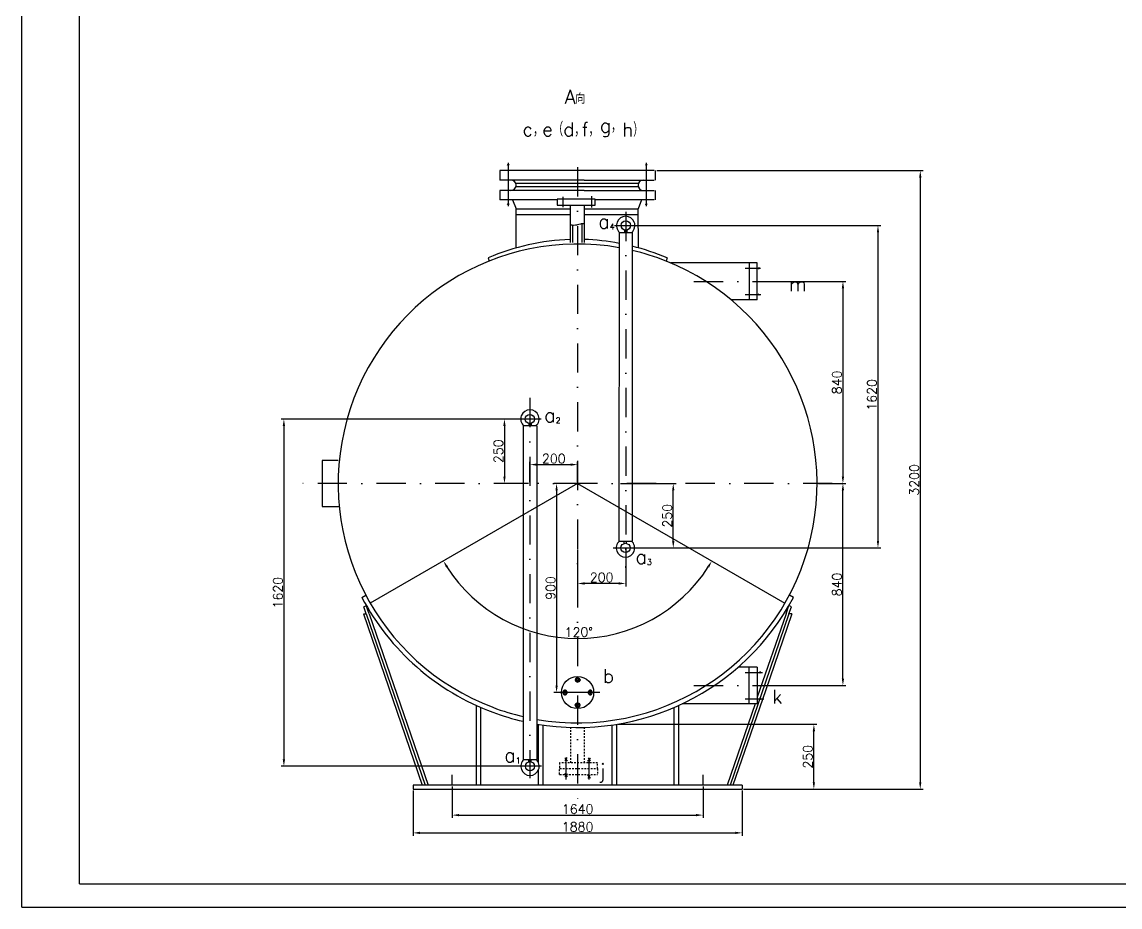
# Model space of a CAD drawing. Header units: millimetres. Extents: x 1189 to 3591, y 347 to 2928.
# Drawn here: x 2402.5 to 2879.5, y 347 to 731.5 of the extents above; entities that cross this region are included whole.
import ezdxf

# ---------------------------------------------------------------- set-up
doc = ezdxf.new("R2010")
doc.units = ezdxf.units.MM
for name, pattern in [('ACAD_ISO04W100', [30, 24, -3, 0, -3]), ('DASHDOT', [25.4, 12.7, -6.35, 0, -6.35]), ('JIS_02_0.7', [1.35, 0.75, -0.6])]:
    doc.linetypes.add(name, pattern=pattern)
doc.styles.get("Standard").update_dxf_attribs({"font": 'txt', "bigfont": 'gbcbig.shx'})
doc.dimstyles.new('ISO-25', dxfattribs={"dimtxt": 2.5, "dimasz": 2.5, "dimexe": 1.25, "dimexo": 0.625, "dimtad": 1, "dimtxsty": 'Standard', "dimcen": 2.5, "dimadec": 0, "dimazin": 0, "dimtfac": 1, "dimtmove": 0, "dimatfit": 3, "dimfxl": 0, "dimarcsym": 0})

# ---------------------------------------------------------------- blocks, each defined once
blk = doc.blocks.new('*D157')
at = {"color": 0, "lineweight": -2}
for p, q in [((2643.25, 531.03), (2633.49, 531.03)), ((2634.74, 528.03), (2634.74, 443.2)), ((2643.25, 440.2), (2633.49, 440.2))]:
    blk.add_line(p, q, dxfattribs=at)
at = {"color": 0}
for points in [[(2634.24, 528.03), (2635.24, 528.03), (2634.74, 531.03)], [(2634.24, 443.2), (2635.24, 443.2), (2634.74, 440.2)]]:
    blk.add_solid(points, dxfattribs=at)
at = {"layer": 'Defpoints', "color": 0}
for p in [(2643.88, 531.03), (2634.74, 440.2), (2643.88, 440.2)]:
    blk.add_point(p, dxfattribs=at)
at = {"color": 0, "insert": (2632.12, 485.62), "char_height": 4, "attachment_point": 5, "rotation": 90}
blk.add_mtext('900', dxfattribs=at)
blk = doc.blocks.new('*D158')
at = {"color": 0, "lineweight": -2}
for p, q in [((2572.4, 397.61), (2572.4, 377.98)), ((2715.36, 397.61), (2715.36, 377.98)), ((2575.4, 379.23), (2712.36, 379.23))]:
    blk.add_line(p, q, dxfattribs=at)
at = {"color": 0}
for points in [[(2575.4, 379.73), (2575.4, 378.73), (2572.4, 379.23)], [(2712.36, 379.73), (2712.36, 378.73), (2715.36, 379.23)]]:
    blk.add_solid(points, dxfattribs=at)
at = {"layer": 'Defpoints', "color": 0}
for p in [(2572.4, 398.23), (2715.36, 398.23), (2715.36, 379.23)]:
    blk.add_point(p, dxfattribs=at)
at = {"color": 0, "insert": (2643.88, 381.85), "char_height": 4, "attachment_point": 5}
blk.add_mtext('1880', dxfattribs=at)
blk = doc.blocks.new('*D159')
at = {"color": 0, "lineweight": -2}
for p, q in [((2589.38, 399.41), (2589.38, 385.7)), ((2698.38, 399.41), (2698.38, 385.7)), ((2592.38, 386.95), (2695.38, 386.95))]:
    blk.add_line(p, q, dxfattribs=at)
at = {"color": 0}
for points in [[(2592.38, 387.45), (2592.38, 386.45), (2589.38, 386.95)], [(2695.38, 387.45), (2695.38, 386.45), (2698.38, 386.95)]]:
    blk.add_solid(points, dxfattribs=at)
at = {"layer": 'Defpoints', "color": 0}
for p in [(2589.38, 400.03), (2698.38, 400.03), (2698.38, 386.95)]:
    blk.add_point(p, dxfattribs=at)
at = {"color": 0, "insert": (2643.88, 389.57), "char_height": 4, "attachment_point": 5}
blk.add_mtext('1640', dxfattribs=at)
blk = doc.blocks.new('*D155')
at = {"color": 0, "lineweight": -2}
for p, q in [((2678.23, 666.94), (2793.99, 666.94)), ((2792.74, 663.94), (2792.74, 401.23)), ((2715.98, 398.23), (2793.99, 398.23))]:
    blk.add_line(p, q, dxfattribs=at)
at = {"color": 0}
for points in [[(2792.24, 663.94), (2793.24, 663.94), (2792.74, 666.94)], [(2792.24, 401.23), (2793.24, 401.23), (2792.74, 398.23)]]:
    blk.add_solid(points, dxfattribs=at)
at = {"layer": 'Defpoints', "color": 0}
for p in [(2677.61, 666.94), (2715.36, 398.23), (2792.74, 398.23)]:
    blk.add_point(p, dxfattribs=at)
at = {"color": 0, "insert": (2790.12, 532.59), "char_height": 4, "attachment_point": 5, "rotation": 90}
blk.add_mtext('3200', dxfattribs=at)
blk = doc.blocks.new('*D160')
at = {"color": 0, "lineweight": -2}
blk.add_arc((2643.88, 531.03), 67.33, 212.5529, 327.4471, dxfattribs=at)
at = {"color": 0}
for points in [[(2586.7, 494.54), (2587.55, 495.06), (2585.57, 497.37)], [(2700.21, 495.06), (2701.06, 494.54), (2702.19, 497.37)]]:
    blk.add_solid(points, dxfattribs=at)
at = {"layer": 'Defpoints', "color": 0}
for p in [(2643.88, 531.03), (2643.88, 531.03), (2553.81, 479.03), (2733.95, 479.03), (2620.85, 467.76)]:
    blk.add_point(p, dxfattribs=at)
at = {"color": 0, "insert": (2644.4, 466.44), "char_height": 4, "attachment_point": 5, "rotation": 0.4575}
blk.add_mtext('120°', dxfattribs=at)
blk = doc.blocks.new('*D161')
at = {"color": 0, "lineweight": -2}
for p, q in [((2661.5, 426.41), (2747.77, 426.41)), ((2746.52, 401.23), (2746.52, 423.41)), ((2715.98, 398.23), (2747.77, 398.23))]:
    blk.add_line(p, q, dxfattribs=at)
at = {"color": 0}
for points in [[(2746.02, 423.41), (2747.02, 423.41), (2746.52, 426.41)], [(2746.02, 401.23), (2747.02, 401.23), (2746.52, 398.23)]]:
    blk.add_solid(points, dxfattribs=at)
at = {"layer": 'Defpoints', "color": 0}
for p in [(2660.88, 426.41), (2746.52, 426.41), (2715.36, 398.23)]:
    blk.add_point(p, dxfattribs=at)
at = {"color": 0, "insert": (2743.89, 412.32), "char_height": 4, "attachment_point": 5, "rotation": 90}
blk.add_mtext('250', dxfattribs=at)
blk = doc.blocks.new('*D162')
at = {"color": 0, "lineweight": -2}
for p, q in [((2623.16, 531.66), (2623.16, 540.47)), ((2626.16, 539.22), (2640.88, 539.22)), ((2643.88, 531.66), (2643.88, 540.47))]:
    blk.add_line(p, q, dxfattribs=at)
at = {"color": 0}
for points in [[(2626.16, 539.72), (2626.16, 538.72), (2623.16, 539.22)], [(2640.88, 539.72), (2640.88, 538.72), (2643.88, 539.22)]]:
    blk.add_solid(points, dxfattribs=at)
at = {"layer": 'Defpoints', "color": 0}
for p in [(2643.88, 539.22), (2623.16, 531.03), (2643.88, 531.03)]:
    blk.add_point(p, dxfattribs=at)
at = {"color": 0, "insert": (2633.52, 541.85), "char_height": 4, "attachment_point": 5}
blk.add_mtext('200', dxfattribs=at)
blk = doc.blocks.new('*D156')
at = {"color": 0, "lineweight": -2}
for p, q in [((2643.88, 502.41), (2643.88, 486.34)), ((2664.76, 502.41), (2664.76, 486.34)), ((2661.76, 487.59), (2646.88, 487.59))]:
    blk.add_line(p, q, dxfattribs=at)
at = {"color": 0}
for points in [[(2646.88, 488.09), (2646.88, 487.09), (2643.88, 487.59)], [(2661.76, 488.09), (2661.76, 487.09), (2664.76, 487.59)]]:
    blk.add_solid(points, dxfattribs=at)
at = {"layer": 'Defpoints', "color": 0}
for p in [(2643.88, 503.03), (2664.76, 503.03), (2643.88, 487.59)]:
    blk.add_point(p, dxfattribs=at)
at = {"color": 0, "insert": (2654.32, 490.22), "char_height": 4, "attachment_point": 5}
blk.add_mtext('200', dxfattribs=at)
blk = doc.blocks.new('*D163')
at = {"color": 0, "lineweight": -2}
for p, q in [((2662.44, 531.03), (2686.68, 531.03)), ((2685.43, 506.03), (2685.43, 528.03)), ((2665.29, 503.03), (2686.68, 503.03))]:
    blk.add_line(p, q, dxfattribs=at)
at = {"color": 0}
for points in [[(2684.93, 528.03), (2685.93, 528.03), (2685.43, 531.03)], [(2684.93, 506.03), (2685.93, 506.03), (2685.43, 503.03)]]:
    blk.add_solid(points, dxfattribs=at)
at = {"layer": 'Defpoints', "color": 0}
for p in [(2661.81, 531.03), (2685.43, 531.03), (2664.66, 503.03)]:
    blk.add_point(p, dxfattribs=at)
at = {"color": 0, "insert": (2682.81, 517.03), "char_height": 4, "attachment_point": 5, "rotation": 90}
blk.add_mtext('250', dxfattribs=at)
blk = doc.blocks.new('*D164')
at = {"color": 0, "lineweight": -2}
for p, q in [((2622.51, 559.03), (2610.84, 559.03)), ((2612.09, 556.03), (2612.09, 534.03)), ((2622.53, 531.03), (2610.84, 531.03))]:
    blk.add_line(p, q, dxfattribs=at)
at = {"color": 0}
for points in [[(2611.59, 556.03), (2612.59, 556.03), (2612.09, 559.03)], [(2611.59, 534.03), (2612.59, 534.03), (2612.09, 531.03)]]:
    blk.add_solid(points, dxfattribs=at)
at = {"layer": 'Defpoints', "color": 0}
for p in [(2623.13, 559.03), (2612.09, 531.03), (2623.16, 531.03)]:
    blk.add_point(p, dxfattribs=at)
at = {"color": 0, "insert": (2609.46, 545.03), "char_height": 4, "attachment_point": 5, "rotation": 90}
blk.add_mtext('250', dxfattribs=at)
blk = doc.blocks.new('*D165')
at = {"color": 0, "lineweight": -2}
for p, q in [((2665.42, 643.13), (2775.62, 643.13)), ((2774.37, 640.13), (2774.37, 506.03)), ((2665.42, 503.03), (2775.62, 503.03))]:
    blk.add_line(p, q, dxfattribs=at)
at = {"color": 0}
for points in [[(2773.87, 640.13), (2774.87, 640.13), (2774.37, 643.13)], [(2773.87, 506.03), (2774.87, 506.03), (2774.37, 503.03)]]:
    blk.add_solid(points, dxfattribs=at)
at = {"layer": 'Defpoints', "color": 0}
for p in [(2664.8, 643.13), (2664.8, 503.03), (2774.37, 503.03)]:
    blk.add_point(p, dxfattribs=at)
at = {"color": 0, "insert": (2771.74, 569.53), "char_height": 4, "attachment_point": 5, "rotation": 90}
blk.add_mtext('1620', dxfattribs=at)
blk = doc.blocks.new('*D166')
at = {"color": 0, "lineweight": -2}
for p, q in [((2622.51, 559.03), (2515.02, 559.03)), ((2516.27, 556.03), (2516.27, 411.18)), ((2622.55, 408.18), (2515.02, 408.18))]:
    blk.add_line(p, q, dxfattribs=at)
at = {"color": 0}
for points in [[(2515.77, 556.03), (2516.77, 556.03), (2516.27, 559.03)], [(2515.77, 411.18), (2516.77, 411.18), (2516.27, 408.18)]]:
    blk.add_solid(points, dxfattribs=at)
at = {"layer": 'Defpoints', "color": 0}
for p in [(2623.13, 559.03), (2516.27, 408.18), (2623.18, 408.18)]:
    blk.add_point(p, dxfattribs=at)
at = {"color": 0, "insert": (2513.64, 483.61), "char_height": 4, "attachment_point": 5, "rotation": 90}
blk.add_mtext('1620', dxfattribs=at)
blk = doc.blocks.new('*D167')
at = {"color": 0, "lineweight": -2}
for p, q in [((2722.58, 618.83), (2760.39, 618.83)), ((2759.14, 615.83), (2759.14, 534.03)), ((2748.5, 531.03), (2760.39, 531.03))]:
    blk.add_line(p, q, dxfattribs=at)
at = {"color": 0}
for points in [[(2758.64, 615.83), (2759.64, 615.83), (2759.14, 618.83)], [(2758.64, 534.03), (2759.64, 534.03), (2759.14, 531.03)]]:
    blk.add_solid(points, dxfattribs=at)
at = {"layer": 'Defpoints', "color": 0}
for p in [(2721.95, 618.83), (2747.88, 531.03), (2759.14, 531.03)]:
    blk.add_point(p, dxfattribs=at)
at = {"color": 0, "insert": (2756.52, 574.93), "char_height": 4, "attachment_point": 5, "rotation": 90}
blk.add_mtext('840', dxfattribs=at)
blk = doc.blocks.new('*D168')
at = {"color": 0, "lineweight": -2}
for p, q in [((2748.5, 531.03), (2760.39, 531.03)), ((2759.14, 446.23), (2759.14, 528.03)), ((2722.58, 443.23), (2760.39, 443.23))]:
    blk.add_line(p, q, dxfattribs=at)
at = {"color": 0}
for points in [[(2758.64, 528.03), (2759.64, 528.03), (2759.14, 531.03)], [(2758.64, 446.23), (2759.64, 446.23), (2759.14, 443.23)]]:
    blk.add_solid(points, dxfattribs=at)
at = {"layer": 'Defpoints', "color": 0}
for p in [(2747.88, 531.03), (2759.14, 531.03), (2721.95, 443.23)]:
    blk.add_point(p, dxfattribs=at)
at = {"color": 0, "insert": (2756.52, 487.13), "char_height": 4, "attachment_point": 5, "rotation": 90}
blk.add_mtext('840', dxfattribs=at)

msp = doc.modelspace()

# ---------------------------------------------------------------- linework, layer by layer
at = {"color": 7}
for p, q in [((2402.474, 347.015), (2402.474, 1187.015)), ((2427.474, 357.037), (2427.474, 1177.015)), ((2613.32, 669.643), (2613.984, 669.131)), ((2614.109, 669.643), (2613.348, 669.209)), ((2613.652, 670.387), (2613.652, 651.439)), ((2673.32, 669.58), (2673.984, 669.069)), ((2674.109, 669.58), (2673.348, 669.146)), ((2673.652, 670.387), (2673.652, 651.439)), ((2610.152, 666.945), (2610.152, 662.845)), ((2646.276, 666.945), (2610.152, 666.945)), ((2677.152, 666.945), (2646.276, 666.945)), ((2677.606, 666.945), (2677.606, 662.845)), ((2646.652, 662.845), (2610.152, 662.845)), ((2610.152, 658.345), (2610.152, 654.245)), ((2646.652, 658.345), (2610.152, 658.345)), ((2646.652, 661.345), (2617.024, 661.345)), ((2646.652, 659.845), (2617.024, 659.845)), ((2646.652, 662.845), (2677.152, 662.845)), ((2670.281, 661.345), (2646.652, 661.345)), ((2670.281, 659.845), (2646.652, 659.845)), ((2646.652, 658.345), (2677.152, 658.345)), ((2677.606, 658.345), (2677.606, 654.245)), ((2635.05, 654.245), (2610.152, 654.245)), ((2615.629, 654.245), (2617.152, 650.345)), ((2651.55, 654.499), (2635.05, 654.499)), ((2635.05, 654.499), (2635.05, 652.499)), ((2635.05, 654.499), (2635.05, 651.999)), ((2637.454, 655.492), (2637.454, 651.032)), ((2649.851, 655.792), (2649.851, 650.989)), ((2651.55, 651.999), (2651.55, 654.499)), ((2677.152, 654.245), (2651.55, 654.245)), ((2671.676, 654.245), (2670.152, 650.345)), ((2613.32, 652.566), (2613.984, 652.055)), ((2614.109, 652.566), (2613.348, 652.132)), ((2617.152, 650.345), (2640.652, 650.345)), ((2617.225, 633.399), (2617.152, 650.345)), ((2635.05, 651.999), (2651.55, 651.999)), ((2640.652, 651.999), (2640.652, 635.693)), ((2646.652, 651.999), (2646.652, 635.693)), ((2646.652, 650.345), (2670.152, 650.345)), ((2670.275, 633.344), (2670.152, 650.345)), ((2673.32, 652.57), (2673.984, 652.058)), ((2674.109, 652.57), (2673.348, 652.135)), ((2617.152, 647.845), (2640.652, 647.845)), ((2646.652, 647.845), (2670.152, 647.845)), ((2641.652, 643.175), (2641.652, 635.693)), ((2645.652, 643.793), (2645.652, 635.693)), ((2659.858, 643.129), (2669.492, 643.129)), ((2661.959, 640.129), (2661.779, 506.034)), ((2661.959, 640.129), (2667.581, 640.129)), ((2664.275, 641.129), (2664.275, 640.129)), ((2665.297, 641.129), (2665.297, 640.129)), ((2667.581, 640.129), (2667.581, 506.034)), ((2604.998, 629.003), (2605.455, 627.675)), ((2682.76, 629.003), (2682.303, 627.675)), ((2721.951, 626.834), (2684.356, 626.834)), ((2718.451, 626.834), (2718.451, 618.834)), ((2721.951, 610.834), (2721.951, 626.834)), ((2716.61, 624.559), (2723.371, 624.559)), ((2722.886, 624.836), (2722.316, 624.266)), ((2722.38, 624.877), (2722.781, 624.184)), ((2718.451, 618.834), (2718.451, 610.834)), ((2721.951, 610.834), (2710.572, 610.834)), ((2716.61, 613.108), (2723.426, 613.108)), ((2722.886, 612.831), (2722.316, 613.401)), ((2722.38, 612.79), (2722.781, 613.483)), ((2628.072, 559.034), (2618.437, 559.034)), ((2626.154, 556.034), (2620.177, 556.034)), ((2620.177, 556.034), (2620.177, 411.183)), ((2622.632, 557.034), (2622.632, 556.034)), ((2623.654, 557.034), (2623.654, 556.034)), ((2626.177, 556.034), (2626.177, 411.183)), ((2539.879, 541.034), (2532.879, 541.034)), ((2532.879, 541.034), (2532.879, 521.034)), ((2643.879, 531.034), (2553.813, 479.034)), ((2643.879, 531.034), (2733.946, 479.034)), ((2532.879, 521.034), (2540.361, 521.034)), ((2661.779, 506.034), (2667.581, 506.034)), ((2664.162, 505.034), (2664.162, 506.034)), ((2665.184, 505.033), (2665.184, 506.034)), ((2659.389, 503.034), (2669.523, 503.034)), ((2550.146, 481.535), (2551.88, 482.535)), ((2552.057, 474.416), (2551.022, 477.422)), ((2553.326, 474.416), (2552.08, 478.034)), ((2734.432, 474.416), (2735.678, 478.034)), ((2735.701, 474.416), (2736.737, 477.422)), ((2550.788, 474.416), (2576.4, 400.034)), ((2550.788, 474.416), (2552.057, 474.416)), ((2552.057, 474.416), (2577.669, 400.034)), ((2553.326, 474.416), (2578.938, 400.034)), ((2734.432, 474.416), (2721.951, 438.168)), ((2735.701, 474.416), (2725.451, 444.647)), ((2736.97, 474.416), (2725.451, 440.961)), ((2736.97, 474.416), (2735.701, 474.416)), ((2721.951, 451.234), (2713.65, 451.234)), ((2716.61, 448.959), (2724.184, 448.959)), ((2718.451, 443.234), (2718.451, 451.234)), ((2721.951, 451.234), (2721.951, 435.234)), ((2723.418, 449.236), (2722.847, 448.666)), ((2722.912, 449.277), (2723.312, 448.584)), ((2642.603, 445.684), (2645.206, 445.684)), ((2725.451, 444.647), (2710.089, 400.034)), ((2653.497, 440.2), (2634.261, 440.2)), ((2638.396, 438.924), (2638.396, 441.527)), ((2649.363, 441.476), (2649.363, 438.873)), ((2725.451, 440.961), (2711.359, 400.034)), ((2718.451, 435.234), (2718.451, 443.234)), ((2599.879, 400.034), (2599.879, 434.597)), ((2645.155, 434.716), (2642.552, 434.716)), ((2643.827, 433.602), (2643.827, 435.946)), ((2687.879, 400.034), (2687.879, 434.597)), ((2721.951, 435.234), (2689.248, 435.234)), ((2720.941, 435.234), (2708.82, 400.034)), ((2716.61, 437.508), (2724.776, 437.508)), ((2723.418, 437.231), (2722.847, 437.801)), ((2722.912, 437.19), (2723.312, 437.883)), ((2601.879, 400.034), (2601.879, 433.709)), ((2685.879, 400.034), (2685.879, 433.709)), ((2626.879, 409.749), (2626.879, 426.406)), ((2628.879, 400.034), (2628.879, 426.1)), ((2658.879, 400.034), (2658.879, 426.1)), ((2660.879, 400.034), (2660.879, 426.406)), ((2620.177, 411.183), (2626.177, 411.183)), ((2622.677, 410.183), (2622.677, 411.183)), ((2623.698, 410.183), (2623.698, 411.183)), ((2628.234, 408.183), (2618.1, 408.183)), ((2626.879, 400.034), (2626.879, 406.617)), ((2589.379, 400.034), (2589.379, 404.457)), ((2698.379, 400.034), (2698.379, 404.457)), ((2715.359, 400.034), (2572.4, 400.034)), ((2572.4, 400.034), (2572.4, 398.234)), ((2572.4, 398.234), (2715.359, 398.234)), ((2715.359, 400.034), (2715.359, 398.234)), ((2427.474, 357.037), (3581.449, 357.037)), ((2402.474, 347.015), (3591.474, 347.015))]:
    msp.add_line(p, q, dxfattribs=at)
at = {"color": 7, "linetype": 'DASHDOT'}
for p, q in [((2643.879, 668.378), (2643.879, 392.022)), ((2664.779, 649.068), (2664.752, 494.434)), ((2694.373, 618.834), (2731.144, 618.834)), ((2623.15, 568.171), (2623.177, 402.956)), ((2620.177, 531.034), (2519.999, 531.034)), ((2754.504, 531.034), (2626.177, 531.034)), ((2694.373, 443.234), (2731.144, 443.234))]:
    msp.add_line(p, q, dxfattribs=at)
for p, q in [((2737.612, 481.535), (2735.879, 482.535)), ((2551.022, 477.422), (2552.08, 478.034)), ((2736.737, 477.422), (2735.678, 478.034))]:
    msp.add_line(p, q)
at = {"color": 7, "linetype": 'JIS_02_0.7'}
for p, q in [((2640.879, 409.654), (2640.879, 425.076)), ((2646.879, 409.654), (2646.879, 425.076)), ((2652.56, 409.654), (2636.06, 409.654)), ((2636.06, 409.654), (2636.06, 407.154)), ((2636.06, 407.154), (2652.56, 407.154)), ((2636.06, 404.654), (2636.06, 407.154)), ((2652.56, 407.154), (2652.56, 409.654)), ((2652.56, 407.154), (2652.56, 404.654)), ((2636.06, 404.654), (2652.56, 404.654))]:
    msp.add_line(p, q, dxfattribs=at)
at = {"color": 7, "linetype": 'ACAD_ISO04W100'}
for p, q in [((2638.252, 411.847), (2639.509, 410.589)), ((2639.251, 411.977), (2638.306, 410.545)), ((2638.881, 402.486), (2638.881, 411.822)), ((2649.428, 411.712), (2648.17, 410.455)), ((2648.428, 411.842), (2649.374, 410.41)), ((2648.878, 402.486), (2648.878, 411.822)), ((2638.252, 403.685), (2639.509, 404.943)), ((2639.452, 403.555), (2638.306, 404.988)), ((2649.419, 403.053), (2648.161, 404.31)), ((2648.419, 402.923), (2649.365, 404.355))]:
    msp.add_line(p, q, dxfattribs=at)
at = {"color": 7}
for points in [[(2644.78, 446.204), (2643.879, 446.724), (2642.978, 446.204), (2642.978, 445.164), (2643.879, 444.644), (2644.78, 445.164)], [(2637.875, 441.101), (2637.355, 440.2), (2637.875, 439.299), (2638.916, 439.299), (2639.436, 440.2), (2638.916, 441.101)], [(2649.883, 439.299), (2650.403, 440.2), (2649.883, 441.101), (2648.843, 441.101), (2648.323, 440.2), (2648.843, 439.299)], [(2642.978, 434.196), (2643.879, 433.676), (2644.78, 434.196), (2644.78, 435.236), (2643.879, 435.756), (2642.978, 435.236)]]:
    msp.add_lwpolyline(points, close=True, dxfattribs=at)
for centre, radius in [((2664.797, 643.129), 2), ((2623.132, 559.034), 2), ((2664.662, 503.034), 2), ((2643.849, 440.2), 7), ((2643.879, 445.684), 0.723), ((2638.396, 440.2), 0.723), ((2649.363, 440.2), 0.723), ((2643.879, 434.716), 0.723), ((2623.198, 408.183), 2)]:
    msp.add_circle(centre, radius, dxfattribs=at)
for centre, radius, start, end in [((2614.902, 660.595), 2.25, 270, 90), ((2672.402, 660.595), 2.25, 90, 270), ((2664.775, 643.129), 4, 311.40962, 228.59038), ((2643.879, 531.034), 104, 79.99367, 249.24632), ((2643.652, 540.693), 96.4, 91.78332, 113.63926), ((2643.079, 535.925), 101.184, 79.24991, 87.97623), ((2643.079, 535.925), 101.184, 66.91043, 75.98624), ((2643.879, 531.034), 104, 68.31774, 76.82629), ((2643.879, 531.034), 104, 260.19986, 68.31774), ((2623.154, 559.034), 4, 311.40962, 228.59038), ((2664.662, 503.034), 4, 131.40962, 48.59038), ((2643.879, 531.034), 106, 207.8379, 249.65543), ((2643.879, 531.034), 106, 260.38654, 332.1621), ((2643.879, 531.034), 104, 249.24632, 256.82629), ((2643.879, 531.034), 106, 249.65543, 257.07919), ((2623.198, 408.183), 4, 131.40962, 48.59038)]:
    msp.add_arc(centre, radius, start, end, dxfattribs=at)
msp.add_open_spline([(2646.652, 643.855), (2646.096, 643.833), (2644.243, 643.702), (2643.211, 643.12), (2641.926, 643.122), (2640.977, 643.261), (2640.652, 643.314)], degree=3, knots=[2.6247025, 2.6247025, 2.6247025, 2.6247025, 3.6074703, 5.8377553, 7.190133, 7.8305131, 7.8305131, 7.8305131, 7.8305131], dxfattribs=at)

# ---------------------------------------------------------------- texts
at = {"color": 7, "attachment_point": 1}
for s, insert, char_height, width in [('{\\H2.4x;A\\H0.75x;向}', (2638.277, 701.991), 2.5, 23.37154), ('（d，', (2633.274, 687.882), 6, 79.38947), ('f，', (2645.578, 687.882), 6, 78.46667), ('g，', (2653.519, 689.557), 6, 71.96667), ('h）', (2663.158, 687.753), 6, 47.85724), ('c，', (2619.9, 687.882), 6, 11.49681), ('e', (2628.5, 687.882), 6, 11.49681), ('a', (2652.846, 647.854), 6, 11.49681), ('4', (2657.82, 643.843), 2.5, 2.51493), ('m', (2735.661, 620.608), 6, 11.49681), ('a', (2629.354, 563.715), 6, 11.49681), ('2', (2634.328, 559.703), 2.5, 2.51493), ('a', (2669.032, 502.138), 6, 11.49681), ('3', (2674.006, 498.127), 2.5, 2.51493), ('b', (2654.822, 450.361), 6, 11.49681), ('k', (2728.438, 441.37), 6, 11.49681), ('a', (2611.992, 415.958), 6, 11.49681), ('1', (2616.965, 411.947), 2.5, 2.51493), ('j', (2653.299, 409.182), 6, 11.49681)]:
    msp.add_mtext(s, dxfattribs=dict(at, insert=insert, char_height=char_height, width=width))

# ---------------------------------------------------------------- dimensions: what is measured, and where the dimension line sits
at = {"color": 7}
for base, p1, p2, text, picture, middle in [((2792.741, 398.234), (2677.606, 666.945), (2715.359, 398.234), '3200', '*D155', (2792.741, 532.589)), ((2774.367, 503.034), (2664.797, 643.129), (2664.797, 503.034), '1620', '*D165', (2774.367, 569.529)), ((2759.145, 531.034), (2721.951, 618.834), (2747.879, 531.034), '840', '*D167', (2759.145, 574.934)), ((2634.745, 440.2), (2643.879, 531.034), (2643.879, 440.2), '900', '*D157', (2634.745, 485.617))]:
    dim = msp.add_linear_dim(base=base, p1=p1, p2=p2, angle=90, text=text, dimstyle='ISO-25', override={"dimtxt": 4, "dimasz": 3}, dxfattribs=at)
    dim.commit()
    dim.dimension.update_dxf_attribs({"geometry": picture, "text_midpoint": middle, "dimtype": 160})
for base, p1, p2, text, picture, middle in [((2516.268, 408.183), (2623.132, 559.034), (2623.176, 408.183), '1620', '*D166', (2513.643, 483.608)), ((2612.09, 531.034), (2623.132, 559.034), (2623.156, 531.034), '250', '*D164', (2609.465, 545.034)), ((2685.435, 531.034), (2664.662, 503.034), (2661.812, 531.034), '250', '*D163', (2682.81, 517.034)), ((2759.145, 531.034), (2721.951, 443.234), (2747.879, 531.034), '840', '*D168', (2756.52, 487.134)), ((2746.518, 426.406), (2715.359, 398.234), (2660.879, 426.406), '250', '*D161', (2743.893, 412.32))]:
    dim = msp.add_linear_dim(base=base, p1=p1, p2=p2, angle=90, text=text, dimstyle='ISO-25', override={"dimtxt": 4, "dimasz": 3}, dxfattribs=at)
    dim.commit()
    dim.dimension.update_dxf_attribs({"geometry": picture, "text_midpoint": middle})
for base, p1, p2, text, picture, middle in [((2643.879, 539.222), (2623.156, 531.034), (2643.879, 531.034), '200', '*D162', (2633.518, 541.847)), ((2643.879, 487.591), (2664.762, 503.034), (2643.879, 503.034), '200', '*D156', (2654.321, 490.216)), ((2715.359, 379.226), (2572.4, 398.234), (2715.359, 398.234), '1880', '*D158', (2643.879, 381.851)), ((2698.379, 386.946), (2589.379, 400.034), (2698.379, 400.034), '1640', '*D159', (2643.879, 389.571))]:
    dim = msp.add_linear_dim(base=base, p1=p1, p2=p2, text=text, dimstyle='ISO-25', override={"dimtxt": 4, "dimasz": 3}, dxfattribs=at)
    dim.commit()
    dim.dimension.update_dxf_attribs({"geometry": picture, "text_midpoint": middle})
dim = msp.add_angular_dim_2l(base=(2620.849, 467.76), line1=((2643.879, 531.034), (2733.946, 479.034)), line2=((2643.879, 531.034), (2553.813, 479.034)), dimstyle='ISO-25', override={"dimtxt": 4, "dimasz": 3}, dxfattribs=at)
dim.commit()
dim.dimension.update_dxf_attribs({"geometry": '*D160', "text_midpoint": (2644.417, 463.701), "dimtype": 162})

doc.saveas('drawing.dxf')
